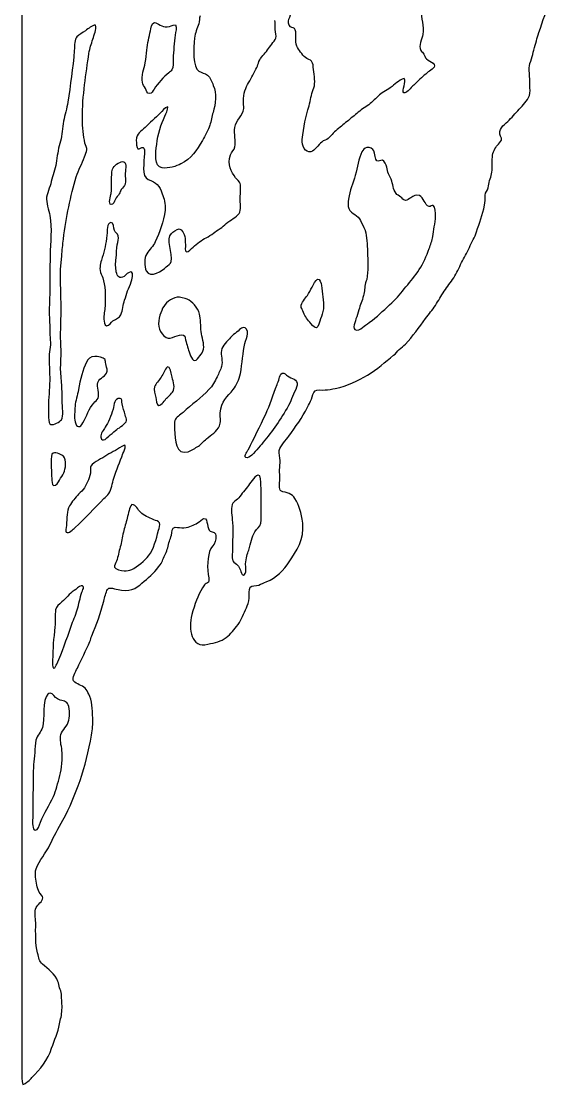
# Model space of a CAD drawing. Header units: inches. Extents: x 0 to 13.4, y 0 to 43.4.
# Drawn here: x 0.06 to 12.58, y -0.05 to 25.06 of the extents above; entities that cross this region are included whole.
import ezdxf

# ---------------------------------------------------------------- set-up
doc = ezdxf.new("R2010")
doc.units = ezdxf.units.IN
doc.header["$LTSCALE"] = 0.03937
doc.header["$MEASUREMENT"] = 0
doc.layers.add('Default', color=178, linetype='Continuous', true_color=0x000000)

msp = doc.modelspace()

# ---------------------------------------------------------------- linework, layer by layer
at = {"layer": 'Default', "color": 178, "true_color": 0x000000}
msp.add_line((0.076, 39.832), (0.076, 0.566), dxfattribs=at)
for points in [[(12.28, 24.795), (12.369, 25.079), (12.451, 25.334), (12.581, 25.556)], [(4.28, 25.192), (4.26, 25.132), (4.267, 25.069), (4.25, 25.002)], [(6.417, 24.933), (6.295, 25.031), (6.431, 25.178), (6.444, 25.313)], [(9.511, 25.334), (9.481, 25.118), (9.579, 24.955), (9.538, 24.75)], [(1.812, 24.972), (1.732, 24.963), (1.648, 24.89), (1.574, 24.837)], [(1.749, 24.638), (1.78, 24.745), (1.837, 24.861), (1.812, 24.972)], [(3.109, 24.834), (3.119, 24.881), (3.146, 25.043), (3.203, 25.033)], [(3.203, 25.033), (3.294, 25.016), (3.371, 24.923), (3.507, 24.927)], [(3.507, 24.927), (3.589, 24.93), (3.615, 24.974), (3.699, 24.978)], [(3.699, 24.978), (3.74, 24.906), (3.703, 24.815), (3.69, 24.732)], [(4.25, 25.002), (4.221, 24.89), (4.159, 24.792), (4.148, 24.665)], [(6.056, 24.87), (6.049, 24.932), (6.067, 25.039), (6.044, 25.081)], [(6.071, 24.665), (6.081, 24.72), (6.064, 24.794), (6.056, 24.87)], [(6.529, 24.861), (6.507, 24.908), (6.451, 24.907), (6.417, 24.933)], [(6.538, 24.635), (6.536, 24.707), (6.554, 24.806), (6.529, 24.861)], [(1.373, 24.698), (1.31, 24.638), (1.323, 24.496), (1.313, 24.373)], [(1.574, 24.837), (1.502, 24.785), (1.427, 24.751), (1.373, 24.698)], [(1.659, 24.304), (1.675, 24.425), (1.717, 24.528), (1.749, 24.638)], [(3.022, 24.379), (3.039, 24.55), (3.079, 24.684), (3.109, 24.834)], [(3.69, 24.732), (3.665, 24.565), (3.657, 24.359), (3.645, 24.181)], [(4.148, 24.665), (4.126, 24.421), (4.101, 23.97), (4.253, 23.886)], [(5.975, 24.521), (6.005, 24.565), (6.064, 24.626), (6.071, 24.665)], [(6.682, 24.298), (6.602, 24.406), (6.543, 24.453), (6.538, 24.635)], [(9.538, 24.75), (9.517, 24.644), (9.431, 24.486), (9.49, 24.371)], [(12.16, 24.383), (12.198, 24.542), (12.238, 24.659), (12.28, 24.795)], [(1.313, 24.373), (1.277, 23.955), (1.219, 23.553), (1.159, 23.154)], [(2.986, 24.078), (3.005, 24.182), (3.013, 24.287), (3.022, 24.379)], [(5.671, 24.112), (5.712, 24.214), (5.806, 24.291), (5.872, 24.385)], [(5.872, 24.385), (5.901, 24.427), (5.942, 24.474), (5.975, 24.521)], [(9.49, 24.371), (9.508, 24.335), (9.55, 24.324), (9.565, 24.286)], [(12.103, 24.175), (12.124, 24.245), (12.143, 24.314), (12.16, 24.383)], [(1.502, 22.763), (1.502, 23.312), (1.592, 23.829), (1.659, 24.304)], [(3.645, 24.181), (3.64, 24.097), (3.653, 23.978), (3.615, 23.913)], [(5.623, 23.973), (5.645, 24.015), (5.651, 24.063), (5.671, 24.112)], [(6.802, 24.181), (6.752, 24.207), (6.715, 24.254), (6.682, 24.298)], [(6.938, 24.076), (6.913, 24.151), (6.864, 24.149), (6.802, 24.181)], [(9.565, 24.286), (9.595, 24.212), (9.607, 24.182), (9.665, 24.142)], [(9.665, 24.142), (9.703, 24.115), (9.788, 24.091), (9.809, 24.039)], [(12.048, 23.964), (12.051, 24.022), (12.081, 24.102), (12.103, 24.175)], [(2.92, 23.618), (2.884, 23.771), (2.962, 23.948), (2.986, 24.078)], [(3.615, 23.913), (3.596, 23.881), (3.57, 23.871), (3.543, 23.847)], [(4.253, 23.886), (4.321, 23.848), (4.394, 23.834), (4.455, 23.79)], [(5.427, 23.612), (5.499, 23.729), (5.559, 23.855), (5.623, 23.973)], [(6.965, 23.865), (6.95, 23.947), (6.955, 24.024), (6.938, 24.076)], [(6.953, 23.447), (7.001, 23.547), (6.991, 23.72), (6.965, 23.865)], [(9.809, 24.039), (9.843, 23.957), (9.691, 23.892), (9.641, 23.847)], [(12.063, 23.696), (12.059, 23.786), (12.045, 23.875), (12.048, 23.964)], [(2.989, 23.473), (2.961, 23.522), (2.93, 23.573), (2.92, 23.618)], [(3.543, 23.847), (3.43, 23.748), (3.28, 23.59), (3.194, 23.461)], [(4.455, 23.79), (4.529, 23.736), (4.553, 23.638), (4.593, 23.549)], [(5.303, 23.176), (5.307, 23.352), (5.357, 23.498), (5.427, 23.612)], [(9.096, 23.708), (8.964, 23.669), (8.882, 23.572), (8.771, 23.489)], [(9.09, 23.374), (9.028, 23.412), (9.169, 23.653), (9.096, 23.708)], [(9.641, 23.847), (9.55, 23.765), (9.458, 23.687), (9.373, 23.597)], [(12.069, 23.426), (12.063, 23.51), (12.068, 23.602), (12.063, 23.696)], [(3.082, 23.353), (3.034, 23.358), (3.013, 23.431), (2.989, 23.473)], [(3.194, 23.461), (3.163, 23.416), (3.151, 23.346), (3.082, 23.353)], [(4.593, 23.549), (4.678, 23.361), (4.648, 23.107), (4.587, 22.911)], [(6.854, 23.067), (6.893, 23.197), (6.901, 23.337), (6.953, 23.447)], [(8.771, 23.489), (8.675, 23.417), (8.56, 23.377), (8.482, 23.293)], [(9.282, 23.516), (9.24, 23.469), (9.142, 23.343), (9.09, 23.374)], [(9.373, 23.597), (9.345, 23.567), (9.308, 23.544), (9.282, 23.516)], [(11.88, 23.058), (11.96, 23.153), (12.082, 23.259), (12.069, 23.426)], [(1.159, 23.154), (1.136, 22.999), (1.089, 22.853), (1.06, 22.703)], [(5.313, 23.001), (5.319, 23.063), (5.302, 23.123), (5.303, 23.176)], [(8.482, 23.293), (8.405, 23.212), (8.32, 23.133), (8.226, 23.067)], [(3.338, 22.89), (3.224, 22.776), (3.092, 22.67), (2.983, 22.553)], [(3.522, 23.043), (3.44, 23.022), (3.394, 22.945), (3.338, 22.89)], [(3.446, 22.82), (3.475, 22.889), (3.522, 22.961), (3.522, 23.043)], [(4.587, 22.911), (4.556, 22.809), (4.543, 22.704), (4.512, 22.607)], [(5.099, 22.552), (5.124, 22.732), (5.295, 22.83), (5.313, 23.001)], [(6.694, 22.27), (6.721, 22.56), (6.778, 22.822), (6.854, 23.067)], [(7.952, 22.857), (7.913, 22.817), (7.858, 22.796), (7.817, 22.751)], [(8.226, 23.067), (8.13, 23), (8.032, 22.937), (7.952, 22.857)], [(11.612, 22.763), (11.702, 22.866), (11.796, 22.96), (11.88, 23.058)], [(1.06, 22.703), (1.028, 22.54), (1.033, 22.378), (0.984, 22.23)], [(1.562, 22.185), (1.529, 22.363), (1.502, 22.551), (1.502, 22.763)], [(3.257, 22.152), (3.285, 22.402), (3.365, 22.627), (3.446, 22.82)], [(4.512, 22.607), (4.475, 22.493), (4.4, 22.362), (4.337, 22.249)], [(7.684, 22.643), (7.596, 22.571), (7.507, 22.499), (7.425, 22.417)], [(7.817, 22.751), (7.778, 22.709), (7.727, 22.678), (7.684, 22.643)], [(11.353, 22.459), (11.382, 22.588), (11.535, 22.676), (11.612, 22.763)], [(2.983, 22.553), (2.897, 22.46), (2.77, 22.42), (2.775, 22.249)], [(5.105, 22.095), (5.13, 22.232), (5.078, 22.404), (5.099, 22.552)], [(7.425, 22.417), (7.387, 22.378), (7.351, 22.328), (7.308, 22.294)], [(11.392, 22.252), (11.419, 22.329), (11.332, 22.363), (11.353, 22.459)], [(0.984, 22.23), (0.935, 22.08), (0.919, 21.935), (0.894, 21.77)], [(1.611, 22.023), (1.61, 22.069), (1.573, 22.131), (1.562, 22.185)], [(2.775, 22.249), (2.777, 22.198), (2.781, 22.064), (2.811, 22.05)], [(2.811, 22.05), (2.859, 22.028), (2.888, 22.1), (2.935, 22.083)], [(3.389, 21.601), (3.186, 21.635), (3.235, 21.956), (3.257, 22.152)], [(4.337, 22.249), (4.205, 22.007), (4.068, 21.82), (3.826, 21.695)], [(6.896, 21.981), (6.761, 21.945), (6.682, 22.135), (6.694, 22.27)], [(7.152, 22.21), (7.074, 22.14), (6.995, 22.007), (6.896, 21.981)], [(7.308, 22.294), (7.263, 22.257), (7.199, 22.252), (7.152, 22.21)], [(8.382, 22.002), (8.354, 22.045), (8.295, 22.097), (8.22, 22.083)], [(11.221, 22.014), (11.244, 22.064), (11.271, 22.102), (11.302, 22.137)], [(11.302, 22.137), (11.332, 22.172), (11.376, 22.206), (11.392, 22.252)], [(1.358, 21.388), (1.408, 21.552), (1.496, 21.696), (1.55, 21.86)], [(1.55, 21.86), (1.569, 21.917), (1.611, 21.975), (1.611, 22.023)], [(2.971, 21.935), (2.958, 21.746), (2.895, 21.386), (3.055, 21.328)], [(2.935, 22.083), (2.965, 22.072), (2.974, 21.982), (2.971, 21.935)], [(5.12, 21.367), (5.028, 21.497), (4.908, 21.678), (4.996, 21.905)], [(4.996, 21.905), (5.026, 21.981), (5.091, 22.019), (5.105, 22.095)], [(8.1, 21.975), (8.023, 21.817), (7.995, 21.618), (7.943, 21.421)], [(8.22, 22.083), (8.166, 22.073), (8.12, 22.017), (8.1, 21.975)], [(8.455, 21.764), (8.412, 21.784), (8.415, 21.953), (8.382, 22.002)], [(11.176, 21.65), (11.176, 21.801), (11.176, 21.918), (11.221, 22.014)], [(0.894, 21.77), (0.872, 21.621), (0.825, 21.471), (0.783, 21.334)], [(2.215, 21.568), (2.241, 21.65), (2.37, 21.736), (2.45, 21.749)], [(2.45, 21.749), (2.561, 21.766), (2.522, 21.57), (2.516, 21.478)], [(3.826, 21.695), (3.723, 21.642), (3.54, 21.576), (3.389, 21.601)], [(8.584, 21.779), (8.541, 21.786), (8.495, 21.745), (8.455, 21.764)], [(8.686, 21.619), (8.672, 21.669), (8.632, 21.772), (8.584, 21.779)], [(8.729, 21.463), (8.707, 21.512), (8.703, 21.565), (8.686, 21.619)], [(11.115, 21.301), (11.157, 21.412), (11.176, 21.487), (11.176, 21.65)], [(1.054, 19.919), (1.13, 20.45), (1.215, 20.927), (1.358, 21.388)], [(2.179, 20.996), (2.208, 21.184), (2.17, 21.421), (2.215, 21.568)], [(2.516, 21.478), (2.511, 21.387), (2.536, 21.293), (2.516, 21.216)], [(5.228, 21.228), (5.212, 21.282), (5.151, 21.322), (5.12, 21.367)], [(7.943, 21.421), (7.895, 21.241), (7.813, 21.062), (7.784, 20.864)], [(8.792, 21.331), (8.775, 21.376), (8.748, 21.419), (8.729, 21.463)], [(0.723, 21.12), (0.696, 21.051), (0.668, 20.977), (0.659, 20.906)], [(0.783, 21.334), (0.761, 21.263), (0.75, 21.19), (0.723, 21.12)], [(2.516, 21.216), (2.503, 21.163), (2.452, 21.138), (2.42, 21.087)], [(3.055, 21.328), (3.247, 21.257), (3.33, 21.184), (3.389, 20.987)], [(5.228, 20.903), (5.232, 20.996), (5.251, 21.155), (5.228, 21.228)], [(8.906, 20.999), (8.834, 21.097), (8.834, 21.214), (8.792, 21.331)], [(11.01, 20.957), (11.012, 21.032), (11.073, 21.053), (11.082, 21.129)], [(11.082, 21.129), (11.089, 21.187), (11.095, 21.245), (11.115, 21.301)], [(0.659, 20.906), (0.645, 20.785), (0.709, 20.606), (0.735, 20.473)], [(2.182, 20.732), (2.105, 20.747), (2.171, 20.939), (2.179, 20.996)], [(2.282, 20.861), (2.255, 20.809), (2.236, 20.721), (2.182, 20.732)], [(2.375, 20.99), (2.347, 20.943), (2.304, 20.904), (2.282, 20.861)], [(2.42, 21.087), (2.402, 21.058), (2.392, 21.019), (2.375, 20.99)], [(3.389, 20.987), (3.422, 20.878), (3.477, 20.755), (3.456, 20.599)], [(5.201, 20.524), (5.257, 20.604), (5.223, 20.773), (5.228, 20.903)], [(7.784, 20.864), (7.774, 20.796), (7.764, 20.69), (7.79, 20.638)], [(9.02, 20.912), (8.975, 20.945), (8.933, 20.963), (8.906, 20.999)], [(9.126, 20.831), (9.079, 20.835), (9.051, 20.89), (9.02, 20.912)], [(9.252, 20.894), (9.218, 20.877), (9.172, 20.827), (9.126, 20.831)], [(9.46, 20.948), (9.374, 20.984), (9.315, 20.927), (9.252, 20.894)], [(9.571, 20.816), (9.542, 20.868), (9.509, 20.928), (9.46, 20.948)], [(10.995, 20.717), (11.01, 20.797), (11.008, 20.865), (11.01, 20.957)], [(3.456, 20.599), (3.419, 20.332), (3.323, 20.066), (3.224, 19.856)], [(7.79, 20.638), (7.852, 20.51), (8.013, 20.48), (8.069, 20.358)], [(9.686, 20.686), (9.641, 20.692), (9.594, 20.776), (9.571, 20.816)], [(9.785, 20.708), (9.749, 20.722), (9.721, 20.682), (9.686, 20.686)], [(9.839, 20.464), (9.836, 20.518), (9.83, 20.69), (9.785, 20.708)], [(10.808, 20.091), (10.873, 20.302), (10.95, 20.485), (10.995, 20.717)], [(0.735, 20.473), (0.794, 20.169), (0.745, 19.846), (0.741, 19.534)], [(4.897, 20.289), (5.007, 20.375), (5.132, 20.424), (5.201, 20.524)], [(8.069, 20.358), (8.104, 20.285), (8.137, 20.214), (8.175, 20.127)], [(9.806, 20.211), (9.822, 20.294), (9.844, 20.374), (9.839, 20.464)], [(2.173, 20.31), (2.08, 20.292), (2.092, 20.119), (2.083, 20.012)], [(2.258, 20.124), (2.236, 20.173), (2.247, 20.325), (2.173, 20.31)], [(2.351, 19.997), (2.335, 20.058), (2.283, 20.065), (2.258, 20.124)], [(3.606, 20.051), (3.638, 20.078), (3.729, 20.156), (3.784, 20.157)], [(3.784, 20.157), (3.861, 20.157), (3.908, 20.031), (3.919, 19.976)], [(4.428, 19.952), (4.552, 20.012), (4.639, 20.098), (4.753, 20.166)], [(4.753, 20.166), (4.808, 20.199), (4.849, 20.251), (4.897, 20.289)], [(8.175, 20.127), (8.176, 20.124), (8.177, 20.123), (8.178, 20.121)], [(8.178, 20.121), (8.224, 19.98), (8.223, 19.789), (8.232, 19.618)], [(9.776, 19.976), (9.788, 20.049), (9.79, 20.13), (9.806, 20.211)], [(10.637, 19.72), (10.687, 19.848), (10.769, 19.964), (10.808, 20.091)], [(1.015, 19.516), (1.032, 19.652), (1.035, 19.789), (1.054, 19.919)], [(2.083, 20.012), (2.065, 19.799), (2.02, 19.658), (1.972, 19.486)], [(2.324, 19.784), (2.337, 19.865), (2.373, 19.916), (2.351, 19.997)], [(3.224, 19.856), (3.175, 19.752), (3.082, 19.672), (3.022, 19.57)], [(3.6, 19.386), (3.645, 19.576), (3.459, 19.931), (3.606, 20.051)], [(3.919, 19.976), (3.93, 19.92), (3.932, 19.858), (3.934, 19.793)], [(4.115, 19.729), (4.211, 19.812), (4.322, 19.901), (4.428, 19.952)], [(9.689, 19.696), (9.719, 19.785), (9.761, 19.887), (9.776, 19.976)], [(2.297, 19.468), (2.312, 19.582), (2.309, 19.69), (2.324, 19.784)], [(3.934, 19.793), (3.936, 19.731), (3.92, 19.632), (3.961, 19.621)], [(3.961, 19.621), (4.011, 19.607), (4.069, 19.69), (4.115, 19.729)], [(8.232, 19.618), (8.243, 19.401), (8.253, 19.163), (8.214, 18.968)], [(9.454, 19.197), (9.546, 19.34), (9.631, 19.525), (9.689, 19.696)], [(10.453, 19.362), (10.509, 19.478), (10.586, 19.592), (10.637, 19.72)], [(0.741, 19.534), (0.736, 19.203), (0.737, 18.918), (0.732, 18.601)], [(1, 18.23), (1, 18.645), (0.962, 19.113), (1.015, 19.516)], [(1.972, 19.486), (1.949, 19.404), (1.907, 19.291), (1.921, 19.179)], [(2.303, 19.145), (2.286, 19.233), (2.282, 19.358), (2.297, 19.468)], [(3.022, 19.57), (2.964, 19.47), (2.959, 19.276), (3.01, 19.167)], [(3.483, 19.26), (3.519, 19.292), (3.589, 19.341), (3.6, 19.386)], [(10.267, 19.007), (10.334, 19.117), (10.394, 19.24), (10.453, 19.362)], [(1.921, 19.179), (1.928, 19.115), (1.964, 19.061), (1.984, 19.004)], [(2.486, 19.034), (2.378, 18.972), (2.324, 19.032), (2.303, 19.145)], [(2.649, 19.142), (2.589, 19.152), (2.535, 19.062), (2.486, 19.034)], [(2.658, 18.908), (2.669, 18.949), (2.723, 19.13), (2.649, 19.142)], [(3.01, 19.167), (3.101, 18.973), (3.401, 19.188), (3.483, 19.26)], [(9.141, 18.79), (9.246, 18.922), (9.365, 19.059), (9.454, 19.197)], [(1.984, 19.004), (2.043, 18.834), (2.054, 18.57), (2.038, 18.336)], [(2.568, 18.697), (2.592, 18.765), (2.636, 18.828), (2.658, 18.908)], [(6.926, 18.784), (6.954, 18.831), (7.008, 18.959), (7.055, 18.971)], [(7.055, 18.971), (7.112, 18.985), (7.137, 18.879), (7.145, 18.826)], [(8.184, 18.887), (8.163, 18.779), (8.165, 18.682), (8.139, 18.583)], [(8.214, 18.968), (8.207, 18.932), (8.192, 18.929), (8.184, 18.887)], [(10.044, 18.688), (10.113, 18.799), (10.199, 18.896), (10.267, 19.007)], [(0.732, 18.601), (0.729, 18.442), (0.715, 18.284), (0.723, 18.131)], [(2.501, 18.48), (2.523, 18.541), (2.544, 18.631), (2.568, 18.697)], [(6.664, 18.327), (6.661, 18.42), (6.768, 18.511), (6.817, 18.589)], [(6.817, 18.589), (6.854, 18.646), (6.887, 18.721), (6.926, 18.784)], [(7.145, 18.826), (7.159, 18.741), (7.171, 18.641), (7.182, 18.556)], [(8.139, 18.583), (8.107, 18.462), (8.061, 18.365), (8.03, 18.246)], [(8.81, 18.417), (8.938, 18.532), (9.034, 18.657), (9.141, 18.79)], [(9.836, 18.354), (9.905, 18.465), (9.973, 18.575), (10.044, 18.688)], [(2.038, 18.336), (2.031, 18.236), (2.003, 18.126), (2.011, 18.026)], [(2.414, 18.134), (2.458, 18.24), (2.461, 18.366), (2.501, 18.48)], [(3.741, 18.544), (3.583, 18.519), (3.46, 18.403), (3.398, 18.285)], [(3.976, 18.501), (3.925, 18.523), (3.8, 18.552), (3.741, 18.544)], [(4.268, 18.149), (4.231, 18.301), (4.094, 18.451), (3.976, 18.501)], [(7.182, 18.556), (7.193, 18.461), (7.203, 18.366), (7.191, 18.273)], [(8.343, 17.999), (8.519, 18.134), (8.651, 18.276), (8.81, 18.417)], [(9.604, 18.044), (9.68, 18.149), (9.768, 18.244), (9.836, 18.354)], [(0.723, 18.131), (0.73, 17.97), (0.734, 17.812), (0.738, 17.656)], [(0.997, 17.373), (0.977, 17.666), (1, 17.955), (1, 18.23)], [(2.225, 17.987), (2.3, 18.041), (2.379, 18.048), (2.414, 18.134)], [(3.398, 18.285), (3.336, 18.166), (3.266, 17.956), (3.326, 17.791)], [(4.307, 17.734), (4.292, 17.855), (4.295, 18.039), (4.268, 18.149)], [(6.703, 18.227), (6.69, 18.262), (6.665, 18.296), (6.664, 18.327)], [(6.869, 17.96), (6.792, 18.048), (6.751, 18.104), (6.703, 18.227)], [(7.191, 18.273), (7.178, 18.176), (7.151, 18.118), (7.124, 18.035)], [(8.03, 18.246), (8.012, 18.176), (7.984, 18.099), (7.961, 18.032)], [(2.011, 18.026), (2.015, 17.976), (2.024, 17.878), (2.071, 17.872)], [(2.071, 17.872), (2.136, 17.865), (2.182, 17.956), (2.225, 17.987)], [(5.303, 17.83), (5.24, 17.819), (5.183, 17.75), (5.144, 17.719)], [(5.403, 17.68), (5.409, 17.762), (5.369, 17.842), (5.303, 17.83)], [(7.028, 17.827), (6.966, 17.82), (6.896, 17.928), (6.869, 17.96)], [(7.124, 18.035), (7.104, 17.973), (7.075, 17.833), (7.028, 17.827)], [(7.961, 18.032), (7.927, 17.93), (7.842, 17.723), (8.03, 17.779)], [(8.03, 17.779), (8.091, 17.797), (8.143, 17.854), (8.187, 17.887)], [(8.187, 17.887), (8.248, 17.934), (8.293, 17.96), (8.343, 17.999)], [(9.126, 17.439), (9.299, 17.624), (9.452, 17.832), (9.604, 18.044)], [(0.738, 17.656), (0.74, 17.576), (0.753, 17.499), (0.75, 17.424)], [(3.326, 17.791), (3.351, 17.722), (3.41, 17.63), (3.477, 17.595)], [(3.477, 17.595), (3.604, 17.529), (3.766, 17.695), (3.892, 17.653)], [(3.892, 17.653), (3.937, 17.637), (3.936, 17.555), (3.949, 17.496)], [(4.361, 17.316), (4.387, 17.45), (4.323, 17.604), (4.307, 17.734)], [(5.003, 17.595), (4.925, 17.503), (4.804, 17.414), (4.783, 17.288)], [(5.144, 17.719), (5.095, 17.68), (5.046, 17.648), (5.003, 17.595)], [(5.34, 17.454), (5.357, 17.53), (5.398, 17.612), (5.403, 17.68)], [(0.75, 17.424), (0.746, 17.351), (0.728, 17.279), (0.723, 17.204)], [(0.991, 16.939), (0.996, 17.08), (1.006, 17.228), (0.997, 17.373)], [(3.949, 17.496), (3.962, 17.434), (3.982, 17.387), (4, 17.331)], [(4, 17.331), (4.023, 17.262), (4.079, 17.051), (4.151, 17.051)], [(5.234, 16.747), (5.273, 16.979), (5.292, 17.244), (5.34, 17.454)], [(8.981, 17.313), (9.031, 17.357), (9.085, 17.395), (9.126, 17.439)], [(0.723, 17.204), (0.709, 17.003), (0.735, 16.773), (0.732, 16.578)], [(1.794, 17.15), (1.69, 17.147), (1.632, 17.088), (1.598, 17.015)], [(2.038, 17.072), (2.007, 17.131), (1.859, 17.152), (1.794, 17.15)], [(4.151, 17.051), (4.202, 17.05), (4.25, 17.126), (4.277, 17.162)], [(4.277, 17.162), (4.313, 17.209), (4.35, 17.258), (4.361, 17.316)], [(4.783, 17.288), (4.764, 17.174), (4.823, 17.036), (4.789, 16.912)], [(8.232, 16.708), (8.469, 16.841), (8.644, 17.02), (8.849, 17.174)], [(8.849, 17.174), (8.898, 17.211), (8.932, 17.269), (8.981, 17.313)], [(1.012, 16.53), (1, 16.661), (0.985, 16.805), (0.991, 16.939)], [(1.598, 17.015), (1.513, 16.828), (1.454, 16.611), (1.412, 16.364)], [(2.053, 16.975), (2.047, 17.012), (2.049, 17.052), (2.038, 17.072)], [(2.086, 16.804), (2.091, 16.863), (2.062, 16.919), (2.053, 16.975)], [(3.507, 16.897), (3.453, 16.846), (3.414, 16.734), (3.362, 16.656)], [(3.513, 16.9), (3.51, 16.899), (3.507, 16.9), (3.507, 16.897)], [(3.612, 16.693), (3.597, 16.756), (3.579, 16.918), (3.513, 16.9)], [(4.789, 16.912), (4.768, 16.836), (4.721, 16.752), (4.683, 16.668)], [(0.732, 16.578), (0.728, 16.363), (0.702, 16.162), (0.702, 15.949)], [(1.869, 16.536), (1.909, 16.66), (2.073, 16.661), (2.086, 16.804)], [(3.362, 16.656), (3.311, 16.58), (3.23, 16.508), (3.206, 16.431)], [(3.654, 16.349), (3.691, 16.456), (3.634, 16.598), (3.612, 16.693)], [(4.683, 16.668), (4.635, 16.56), (4.569, 16.447), (4.491, 16.364)], [(5.063, 16.37), (5.137, 16.472), (5.208, 16.588), (5.234, 16.747)], [(6.098, 16.485), (6.114, 16.527), (6.138, 16.573), (6.149, 16.623)], [(6.149, 16.623), (6.157, 16.657), (6.17, 16.74), (6.218, 16.753)], [(6.218, 16.753), (6.272, 16.767), (6.312, 16.71), (6.348, 16.686)], [(6.348, 16.686), (6.442, 16.624), (6.592, 16.614), (6.574, 16.473)], [(7.467, 16.389), (7.778, 16.451), (7.996, 16.575), (8.232, 16.708)], [(1.027, 16.103), (1.025, 16.245), (1.023, 16.397), (1.012, 16.53)], [(1.412, 16.364), (1.388, 16.225), (1.34, 16.105), (1.331, 15.97)], [(1.872, 16.16), (1.914, 16.271), (1.836, 16.43), (1.869, 16.536)], [(3.206, 16.431), (3.184, 16.36), (3.222, 16.249), (3.236, 16.181)], [(3.489, 16.16), (3.541, 16.218), (3.633, 16.287), (3.654, 16.349)], [(4.491, 16.364), (4.317, 16.181), (4.074, 16.004), (3.88, 15.826)], [(4.759, 15.808), (4.776, 16.103), (4.934, 16.193), (5.063, 16.37)], [(5.83, 15.784), (5.934, 16.005), (6.008, 16.24), (6.098, 16.485)], [(6.574, 16.473), (6.565, 16.407), (6.518, 16.327), (6.486, 16.259)], [(6.908, 16.142), (6.931, 16.209), (6.958, 16.295), (6.995, 16.337)], [(6.995, 16.337), (7.026, 16.373), (7.163, 16.347), (7.23, 16.356)], [(7.23, 16.356), (7.304, 16.365), (7.397, 16.375), (7.467, 16.389)], [(1.009, 15.654), (1.065, 15.735), (1.028, 15.964), (1.027, 16.103)], [(1.77, 16.048), (1.796, 16.08), (1.857, 16.119), (1.872, 16.16)], [(2.393, 16.157), (2.246, 16.161), (2.261, 16.015), (2.228, 15.901)], [(2.441, 16.03), (2.434, 16.081), (2.437, 16.156), (2.393, 16.157)], [(3.236, 16.181), (3.246, 16.128), (3.252, 15.996), (3.305, 15.991)], [(3.305, 15.991), (3.371, 15.985), (3.46, 16.128), (3.489, 16.16)], [(6.486, 16.259), (6.451, 16.184), (6.431, 16.11), (6.399, 16.048)], [(6.814, 15.952), (6.842, 16.01), (6.882, 16.066), (6.908, 16.142)], [(0.702, 15.949), (0.702, 15.844), (0.684, 15.546), (0.759, 15.537)], [(1.331, 15.97), (1.323, 15.86), (1.308, 15.709), (1.331, 15.603)], [(1.517, 15.579), (1.599, 15.736), (1.665, 15.922), (1.77, 16.048)], [(2.228, 15.901), (2.183, 15.748), (2.107, 15.577), (2.044, 15.474)], [(2.513, 15.766), (2.49, 15.866), (2.455, 15.93), (2.441, 16.03)], [(3.88, 15.826), (3.821, 15.771), (3.71, 15.713), (3.684, 15.636)], [(6.399, 16.048), (6.225, 15.721), (6.032, 15.433), (5.809, 15.167)], [(6.375, 15.266), (6.536, 15.497), (6.692, 15.693), (6.814, 15.952)], [(0.759, 15.537), (0.83, 15.528), (0.97, 15.598), (1.009, 15.654)], [(1.331, 15.603), (1.362, 15.453), (1.456, 15.462), (1.517, 15.579)], [(2.318, 15.425), (2.372, 15.464), (2.538, 15.567), (2.547, 15.633)], [(2.547, 15.633), (2.552, 15.674), (2.524, 15.719), (2.513, 15.766)], [(3.684, 15.636), (3.668, 15.587), (3.679, 15.496), (3.681, 15.428)], [(4.738, 15.507), (4.777, 15.596), (4.752, 15.688), (4.759, 15.808)], [(5.421, 14.953), (5.543, 15.203), (5.7, 15.506), (5.83, 15.784)], [(2.044, 15.474), (2.007, 15.413), (1.928, 15.324), (1.936, 15.242)], [(2.161, 15.296), (2.219, 15.34), (2.27, 15.391), (2.318, 15.425)], [(3.681, 15.428), (3.691, 15.182), (3.7, 14.804), (4.003, 14.899)], [(4.431, 15.2), (4.542, 15.298), (4.678, 15.37), (4.738, 15.507)], [(1.936, 15.242), (1.939, 15.204), (1.971, 15.176), (1.999, 15.176)], [(1.999, 15.176), (2.049, 15.175), (2.119, 15.264), (2.161, 15.296)], [(4.241, 15.031), (4.301, 15.066), (4.363, 15.14), (4.431, 15.2)], [(5.809, 15.167), (5.716, 15.055), (5.614, 14.922), (5.502, 14.817)], [(6.149, 14.929), (6.178, 15.039), (6.313, 15.177), (6.375, 15.266)], [(0.813, 14.866), (0.76, 14.849), (0.768, 14.735), (0.768, 14.667)], [(1.057, 14.79), (1.029, 14.823), (0.891, 14.89), (0.813, 14.866)], [(2.282, 14.929), (2.139, 14.858), (2.024, 14.777), (1.881, 14.697)], [(2.246, 14.27), (2.307, 14.469), (2.387, 14.659), (2.459, 14.854)], [(2.48, 15.046), (2.414, 15.02), (2.353, 14.964), (2.282, 14.929)], [(2.459, 14.854), (2.482, 14.916), (2.527, 14.969), (2.513, 15.046)], [(2.513, 15.046), (2.5, 15.051), (2.488, 15.049), (2.48, 15.046)], [(4.003, 14.899), (4.077, 14.922), (4.17, 14.99), (4.241, 15.031)], [(5.361, 14.76), (5.307, 14.806), (5.406, 14.923), (5.421, 14.953)], [(5.502, 14.817), (5.471, 14.788), (5.395, 14.731), (5.361, 14.76)], [(6.17, 14.688), (6.168, 14.765), (6.132, 14.861), (6.149, 14.929)], [(0.768, 14.667), (0.768, 14.546), (0.774, 14.381), (0.78, 14.276)], [(1.063, 14.396), (1.11, 14.502), (1.133, 14.701), (1.057, 14.79)], [(1.881, 14.697), (1.82, 14.662), (1.725, 14.616), (1.704, 14.559)], [(6.158, 14.468), (6.161, 14.544), (6.173, 14.615), (6.17, 14.688)], [(0.96, 14.227), (0.994, 14.284), (1.04, 14.344), (1.063, 14.396)], [(1.698, 14.45), (1.688, 14.286), (1.62, 14.168), (1.553, 14.047)], [(1.704, 14.559), (1.692, 14.525), (1.7, 14.487), (1.698, 14.45)], [(5.644, 14.348), (5.551, 14.298), (5.465, 14.153), (5.397, 14.071)], [(5.653, 14.348), (5.65, 14.348), (5.646, 14.349), (5.644, 14.348)], [(5.719, 14.104), (5.718, 14.181), (5.721, 14.358), (5.653, 14.348)], [(6.164, 14.246), (6.171, 14.319), (6.155, 14.394), (6.158, 14.468)], [(0.78, 14.276), (0.783, 14.21), (0.785, 14.111), (0.819, 14.101)], [(0.819, 14.101), (0.886, 14.08), (0.934, 14.182), (0.96, 14.227)], [(2.128, 13.912), (2.19, 14.004), (2.209, 14.151), (2.246, 14.27)], [(5.397, 14.071), (5.312, 13.969), (5.244, 13.857), (5.162, 13.779)], [(5.722, 13.505), (5.728, 13.695), (5.721, 13.931), (5.719, 14.104)], [(6.191, 13.975), (6.137, 14.01), (6.156, 14.162), (6.164, 14.246)], [(1.415, 13.896), (1.343, 13.814), (1.249, 13.714), (1.198, 13.62)], [(1.553, 14.047), (1.52, 13.987), (1.46, 13.948), (1.415, 13.896)], [(2.011, 13.791), (2.049, 13.831), (2.096, 13.863), (2.128, 13.912)], [(6.384, 13.912), (6.329, 13.942), (6.248, 13.938), (6.191, 13.975)], [(6.519, 13.794), (6.486, 13.846), (6.442, 13.88), (6.384, 13.912)], [(1.198, 13.62), (1.132, 13.497), (1.139, 13.338), (1.126, 13.153)], [(1.331, 13.105), (1.567, 13.336), (1.787, 13.558), (2.011, 13.791)], [(2.667, 13.65), (2.614, 13.592), (2.588, 13.432), (2.562, 13.331)], [(2.673, 13.653), (2.671, 13.652), (2.667, 13.653), (2.667, 13.65)], [(2.872, 13.469), (2.81, 13.528), (2.783, 13.64), (2.673, 13.653)], [(5.054, 13.686), (5.001, 13.604), (5.03, 13.419), (5.042, 13.298)], [(5.162, 13.779), (5.131, 13.75), (5.075, 13.718), (5.054, 13.686)], [(6.703, 13.213), (6.672, 13.458), (6.622, 13.636), (6.519, 13.794)], [(2.562, 13.331), (2.531, 13.213), (2.496, 13.107), (2.471, 12.997)], [(3.188, 13.291), (3.072, 13.341), (2.949, 13.395), (2.872, 13.469)], [(4.223, 13.219), (4.262, 13.241), (4.332, 13.318), (4.373, 13.322)], [(4.373, 13.322), (4.479, 13.331), (4.437, 13.048), (4.521, 13.024)], [(5.713, 13.21), (5.73, 13.294), (5.719, 13.413), (5.722, 13.505)], [(1.126, 13.153), (1.122, 13.1), (1.1, 13.017), (1.123, 12.997)], [(1.123, 12.997), (1.175, 12.951), (1.292, 13.067), (1.331, 13.105)], [(3.326, 13.216), (3.308, 13.261), (3.233, 13.272), (3.188, 13.291)], [(3.302, 13.045), (3.315, 13.092), (3.343, 13.176), (3.326, 13.216)], [(3.603, 12.93), (3.62, 12.996), (3.615, 13.115), (3.696, 13.114)], [(3.696, 13.114), (3.767, 13.114), (3.833, 13.096), (3.898, 13.102)], [(3.898, 13.102), (4.044, 13.115), (4.123, 13.164), (4.223, 13.219)], [(5.042, 13.298), (5.061, 13.097), (5.048, 12.865), (5.048, 12.647)], [(5.574, 13.009), (5.622, 13.09), (5.693, 13.114), (5.713, 13.21)], [(6.387, 12.298), (6.553, 12.543), (6.752, 12.834), (6.703, 13.213)], [(2.471, 12.997), (2.445, 12.879), (2.43, 12.757), (2.396, 12.65)], [(3.067, 12.44), (3.189, 12.6), (3.241, 12.825), (3.302, 13.045)], [(3.558, 12.783), (3.572, 12.822), (3.589, 12.879), (3.603, 12.93)], [(4.521, 13.024), (4.589, 13.004), (4.652, 12.996), (4.656, 12.909)], [(4.656, 12.909), (4.661, 12.822), (4.626, 12.722), (4.578, 12.669)], [(5.43, 12.575), (5.482, 12.749), (5.503, 12.887), (5.574, 13.009)], [(2.396, 12.65), (2.36, 12.54), (2.348, 12.425), (2.309, 12.313)], [(3.468, 12.488), (3.515, 12.575), (3.523, 12.685), (3.558, 12.783)], [(4.578, 12.669), (4.458, 12.536), (4.442, 12.244), (4.473, 11.997)], [(5.048, 12.647), (5.048, 12.553), (5.026, 12.397), (5.054, 12.325)], [(5.355, 12.253), (5.36, 12.387), (5.404, 12.488), (5.43, 12.575)], [(2.309, 12.313), (2.295, 12.273), (2.251, 12.216), (2.264, 12.172)], [(2.667, 12.118), (2.801, 12.176), (2.983, 12.329), (3.067, 12.44)], [(3.341, 12.229), (3.393, 12.302), (3.419, 12.399), (3.468, 12.488)], [(5.054, 12.325), (5.074, 12.273), (5.137, 12.257), (5.168, 12.22)], [(2.264, 12.172), (2.276, 12.127), (2.425, 12.083), (2.489, 12.082)], [(2.489, 12.082), (2.543, 12.08), (2.62, 12.097), (2.667, 12.118)], [(2.962, 11.838), (3.098, 11.954), (3.241, 12.087), (3.341, 12.229)], [(5.168, 12.22), (5.193, 12.191), (5.218, 12.144), (5.234, 12.1)], [(5.234, 12.1), (5.246, 12.068), (5.259, 11.983), (5.306, 11.985)], [(5.306, 11.985), (5.389, 11.989), (5.353, 12.209), (5.355, 12.253)], [(5.842, 11.826), (6.092, 11.926), (6.249, 12.095), (6.387, 12.298)], [(2.423, 11.63), (2.689, 11.584), (2.821, 11.717), (2.962, 11.838)], [(4.488, 11.85), (4.482, 11.8), (4.432, 11.793), (4.404, 11.769)], [(4.473, 11.997), (4.479, 11.945), (4.493, 11.892), (4.488, 11.85)], [(5.665, 11.751), (5.725, 11.773), (5.785, 11.803), (5.842, 11.826)], [(1.307, 11.618), (1.189, 11.541), (1.126, 11.446), (1.021, 11.35)], [(1.478, 11.729), (1.429, 11.72), (1.354, 11.649), (1.307, 11.618)], [(1.382, 11.164), (1.421, 11.301), (1.446, 11.449), (1.493, 11.585)], [(1.493, 11.585), (1.498, 11.598), (1.58, 11.749), (1.478, 11.729)], [(2.008, 11.371), (2.032, 11.462), (2.057, 11.575), (2.098, 11.648)], [(2.098, 11.648), (2.127, 11.699), (2.205, 11.678), (2.261, 11.66)], [(2.261, 11.66), (2.31, 11.645), (2.38, 11.638), (2.423, 11.63)], [(4.34, 11.684), (4.224, 11.492), (4.152, 11.306), (4.088, 11.052)], [(4.404, 11.769), (4.379, 11.748), (4.36, 11.717), (4.34, 11.684)], [(5.439, 11.441), (5.44, 11.533), (5.423, 11.636), (5.466, 11.702)], [(5.466, 11.702), (5.495, 11.747), (5.605, 11.728), (5.665, 11.751)], [(1.021, 11.35), (0.956, 11.291), (0.881, 11.252), (0.87, 11.167)], [(1.725, 10.553), (1.841, 10.809), (1.931, 11.086), (2.008, 11.371)], [(5.373, 11.212), (5.402, 11.273), (5.438, 11.356), (5.439, 11.441)], [(0.87, 11.167), (0.855, 11.048), (0.868, 10.889), (0.855, 10.76)], [(1.237, 10.778), (1.282, 10.906), (1.344, 11.029), (1.382, 11.164)], [(4.088, 11.052), (4.001, 10.71), (4.065, 10.251), (4.464, 10.351)], [(5.177, 10.818), (5.267, 10.936), (5.308, 11.079), (5.373, 11.212)], [(4.897, 10.508), (5.002, 10.591), (5.091, 10.703), (5.177, 10.818)], [(0.855, 10.76), (0.826, 10.479), (0.801, 10.261), (0.801, 9.972)], [(0.9, 9.884), (1.03, 10.17), (1.126, 10.457), (1.237, 10.778)], [(1.68, 10.414), (1.699, 10.457), (1.705, 10.508), (1.725, 10.553)], [(1.385, 9.791), (1.481, 10.002), (1.589, 10.206), (1.68, 10.414)], [(4.464, 10.351), (4.633, 10.394), (4.785, 10.419), (4.897, 10.508)], [(0.801, 9.972), (0.801, 9.929), (0.791, 9.798), (0.825, 9.791)], [(0.825, 9.791), (0.859, 9.784), (0.886, 9.854), (0.9, 9.884)], [(1.294, 9.487), (1.245, 9.548), (1.345, 9.705), (1.385, 9.791)], [(1.571, 9.316), (1.493, 9.389), (1.364, 9.402), (1.294, 9.487)], [(1.653, 9.174), (1.625, 9.22), (1.607, 9.282), (1.571, 9.316)], [(0.69, 9.174), (0.542, 9.038), (0.63, 8.582), (0.56, 8.386)], [(0.741, 9.198), (0.717, 9.195), (0.703, 9.186), (0.69, 9.174)], [(0.912, 9.06), (0.85, 9.092), (0.812, 9.208), (0.741, 9.198)], [(1.153, 8.954), (1.106, 9.024), (1.004, 9.011), (0.912, 9.06)], [(1.749, 8.608), (1.734, 8.81), (1.735, 9.035), (1.653, 9.174)], [(1.186, 8.56), (1.209, 8.67), (1.199, 8.887), (1.153, 8.954)], [(0.997, 8.22), (1.028, 8.327), (1.157, 8.42), (1.186, 8.56)], [(1.716, 8.208), (1.736, 8.339), (1.76, 8.467), (1.749, 8.608)], [(0.56, 8.386), (0.522, 8.279), (0.438, 8.198), (0.407, 8.088)], [(0.407, 8.088), (0.382, 7.998), (0.384, 7.894), (0.38, 7.793)], [(1.021, 7.85), (1.007, 7.959), (0.963, 8.105), (0.997, 8.22)], [(1.448, 7.137), (1.561, 7.47), (1.658, 7.832), (1.716, 8.208)], [(0.38, 7.793), (0.375, 7.692), (0.354, 7.595), (0.349, 7.51)], [(0.972, 7.251), (1.015, 7.405), (1.044, 7.667), (1.021, 7.85)], [(0.349, 7.51), (0.339, 7.318), (0.349, 7.076), (0.34, 6.92)], [(0.819, 6.754), (0.885, 6.899), (0.923, 7.07), (0.972, 7.251)], [(1.045, 6.201), (1.204, 6.493), (1.334, 6.802), (1.448, 7.137)], [(0.34, 6.92), (0.328, 6.686), (0.341, 6.46), (0.331, 6.243)], [(0.512, 6.152), (0.598, 6.374), (0.726, 6.549), (0.819, 6.754)], [(0.331, 6.243), (0.327, 6.154), (0.32, 5.964), (0.386, 5.96)], [(0.386, 5.96), (0.469, 5.954), (0.481, 6.072), (0.512, 6.152)], [(0.738, 5.617), (0.829, 5.812), (0.939, 6.007), (1.045, 6.201)], [(0.413, 5.048), (0.483, 5.26), (0.644, 5.416), (0.738, 5.617)], [(0.428, 4.666), (0.405, 4.79), (0.37, 4.919), (0.413, 5.048)], [(0.482, 4.497), (0.457, 4.54), (0.437, 4.617), (0.428, 4.666)], [(0.41, 4.136), (0.443, 4.208), (0.57, 4.278), (0.569, 4.362)], [(0.569, 4.362), (0.569, 4.41), (0.506, 4.454), (0.482, 4.497)], [(0.401, 3.781), (0.401, 3.894), (0.367, 4.044), (0.41, 4.136)], [(0.446, 3.064), (0.392, 3.284), (0.401, 3.531), (0.401, 3.781)], [(0.563, 2.797), (0.48, 2.866), (0.475, 2.945), (0.446, 3.064)], [(0.927, 2.393), (0.857, 2.564), (0.691, 2.691), (0.563, 2.797)], [(0.966, 2.24), (0.951, 2.292), (0.945, 2.351), (0.927, 2.393)], [(1.009, 2.092), (1.006, 2.143), (0.981, 2.189), (0.966, 2.24)], [(1.021, 1.719), (1.026, 1.847), (1.015, 1.964), (1.009, 2.092)], [(0.966, 1.391), (0.985, 1.495), (1.016, 1.599), (1.021, 1.719)], [(0.777, 0.813), (0.841, 1.008), (0.93, 1.183), (0.966, 1.391)], [(0.313, 0.124), (0.502, 0.313), (0.688, 0.544), (0.777, 0.813)], [(0.076, 0.566), (0.076, 0.363), (0.061, 0.157), (0.094, -0.045)], [(0.094, -0.045), (0.119, -0.048), (0.191, 0.01), (0.217, 0.028)], [(0.217, 0.028), (0.259, 0.056), (0.284, 0.095), (0.313, 0.124)]]:
    msp.add_open_spline(points, degree=3, dxfattribs=at)

doc.saveas('drawing.dxf')
